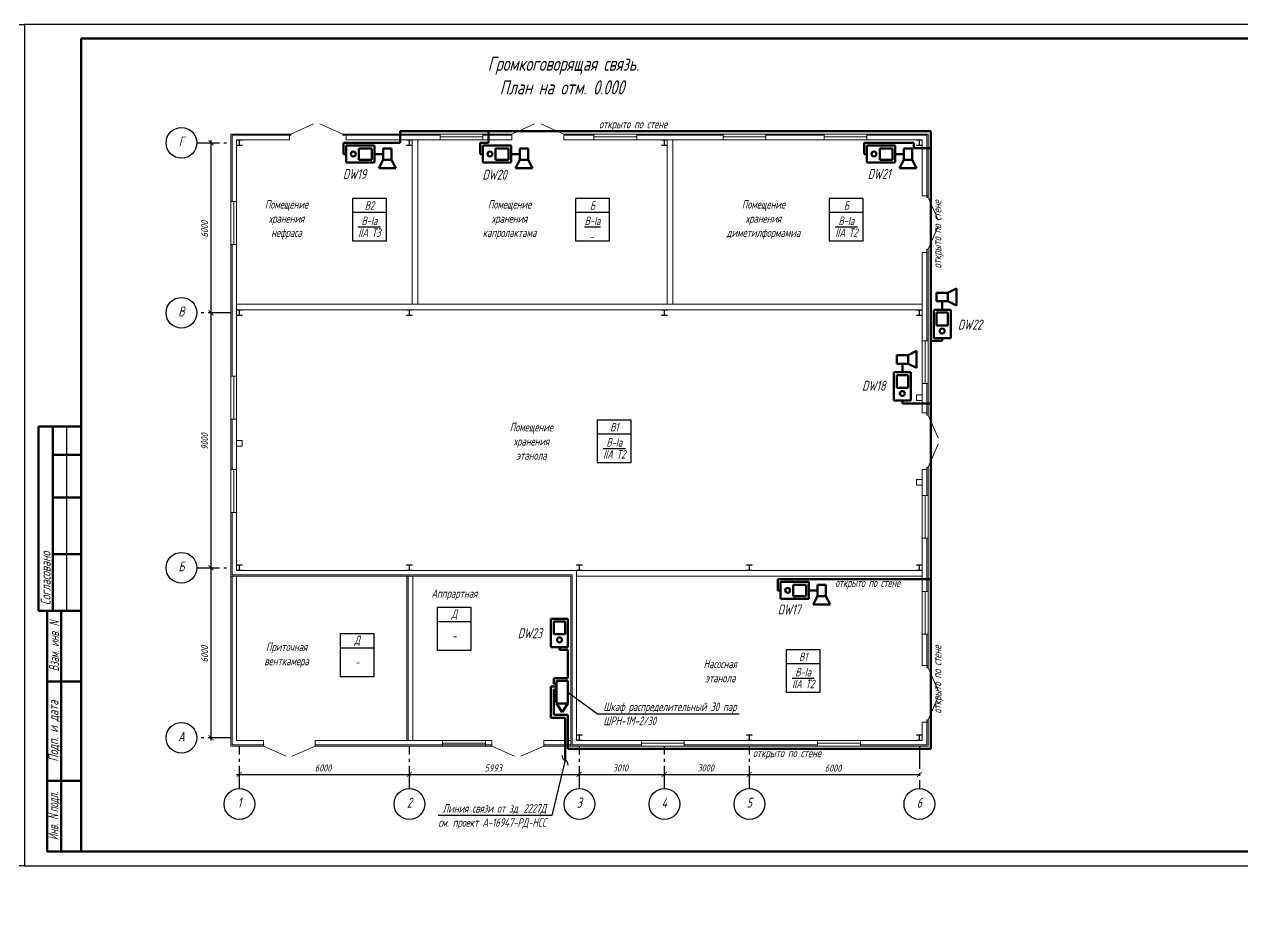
# Model space of a CAD drawing. Header units: millimetres. Extents: x 1337 to 3609, y 1874 to 2523.
# Drawn here: x 2177.3 to 2607.3, y 2209.1 to 2523.4 of the extents above; entities that cross this region are included whole.
import ezdxf
from ezdxf import colors
from ezdxf.entities.mleader import LeaderData, LeaderLine
from ezdxf.enums import TextEntityAlignment as Align
from ezdxf.math import Vec2, Vec3

# ---------------------------------------------------------------- set-up
doc = ezdxf.new("R2010")
doc.units = ezdxf.units.MM
doc.linetypes.add('gost6', pattern=[12, 8, -1.5, 1, -1.5])
for name, color, linetype, lineweight in [('Линия выноска', 137, 'Continuous', 25), ('Линия связи (Вновь)', 3, 'Continuous', 60), ('Осевая', 4, 'gost6', 25), ('Размерная', 4, 'Continuous', 25), ('Рамка толстая', 7, 'Continuous', 60), ('Рамка тонкая', 5, 'Continuous', 25), ('Связь', 84, 'Continuous', 50), ('Строительный', 251, 'Continuous', 13), ('Текст', 2, 'Continuous', 25), ('Штампы', 252, 'Continuous', 25)]:
    doc.layers.add(name, color=color, linetype=linetype, lineweight=lineweight)
doc.styles.add('Simplex', font='simplex.shx', dxfattribs={"width": 0.7, "oblique": 15})

# ---------------------------------------------------------------- blocks, each defined once
blk = doc.blocks.new('*T28')
at = {"layer": 'Штампы', "color": 0, "linetype": 'ByBlock', "lineweight": 60, "transparency": 16777216}
for p, q in [((0, 0), (0, 85)), ((0, 85), (12, 85)), ((5, 0), (5, 85)), ((12, 0), (12, 85)), ((0, 60), (12, 60)), ((0, 25), (12, 25)), ((0, 0), (12, 0))]:
    blk.add_line(p, q, dxfattribs=at)
at = {"layer": 'Штампы', "color": 2, "transparency": 16777216, "char_height": 3.5, "attachment_point": 5, "rotation": 90, "style": 'Simplex'}
for s, insert, width in [('{\\W0.6;Взам. инв. \\Q15;N}', (2.5, 72.5), 25), ('Подп. и дата', (2.5, 42.5), 35), ('{\\W0.6;Инв. \\Q15;N\\fArial|b0|i0|c0|p34;\\Q15; \\Fsimplex|c204;подл.}', (2.5, 12.5), 25)]:
    blk.add_mtext(s, dxfattribs=dict(at, insert=insert, width=width))
blk = doc.blocks.new('*T29')
at = {"layer": 'Штампы', "color": 0, "linetype": 'ByBlock', "lineweight": 60, "transparency": 16777216}
for p, q in [((0, 0), (0, 65)), ((0, 65), (15, 65)), ((5, 0), (5, 65)), ((15, 0), (15, 65)), ((5, 55), (15, 55)), ((5, 40), (15, 40)), ((5, 20), (15, 20)), ((0, 0), (15, 0))]:
    blk.add_line(p, q, dxfattribs=at)
at = {"layer": 'Штампы', "color": 5, "linetype": 'ByBlock', "lineweight": 25, "transparency": 16777216}
blk.add_line((10, 0), (10, 65), dxfattribs=at)
at = {"layer": 'Штампы', "color": 2, "transparency": 16777216, "insert": (2.5, 2), "char_height": 3.5, "width": 61, "attachment_point": 4, "rotation": 90, "style": 'Simplex'}
blk.add_mtext('Согласовано', dxfattribs=at)
blk = doc.blocks.new('A$C7D080345')
at = {"layer": 'Рамка толстая'}
for p, q in [((20, 292), (20, 5)), ((625, 292), (20, 292)), ((20, 5), (625, 5))]:
    blk.add_line(p, q, dxfattribs=at)
at = {"layer": 'Рамка тонкая'}
for p, q in [((0, 297), (0, 0)), ((630, 297), (0, 297)), ((0, 0), (630, 0))]:
    blk.add_line(p, q, dxfattribs=at)
blk = doc.blocks.new('A$C20EB2E6C')
at = {"layer": 'Связь'}
for p, q in [((8, 17.5), (5, 16)), ((8, 11.5), (8, 17.5)), ((1, 13), (1, 16)), ((1, 16), (5, 16)), ((5, 13), (1, 13)), ((3, 13), (3, 10)), ((5, 16), (5, 13)), ((8, 11.5), (5, 13)), ((0, 0), (0, 10)), ((0, 10), (6, 10)), ((1, 4.5), (1, 9)), ((1, 9), (5, 9)), ((5, 9), (5, 4.5)), ((6, 10), (6, 0)), ((5, 4.5), (1, 4.5)), ((6, 0), (0, 0))]:
    blk.add_line(p, q, dxfattribs=at)
blk.add_circle((3, 2.5), 0.868, dxfattribs=at)
blk = doc.blocks.new('A$C769E579A')
at = {"layer": 'Связь'}
for p, q in [((0, 0), (0, 10)), ((0, 10), (6, 10)), ((1, 4.5), (1, 9)), ((1, 9), (5, 9)), ((5, 9), (5, 4.5)), ((6, 10), (6, 0)), ((5, 4.5), (1, 4.5)), ((6, 0), (0, 0))]:
    blk.add_line(p, q, dxfattribs=at)
blk.add_circle((3, 2.5), 0.868, dxfattribs=at)
blk = doc.blocks.new('A$C19E7192F')
at = {"layer": 'Связь'}
for p, q in [((0, 4), (0, 0)), ((8, 4), (0, 4)), ((8, 0), (8, 4)), ((11, 2), (8, 4)), ((8, 0), (11, 2)), ((0, 0), (8, 0))]:
    blk.add_line(p, q, dxfattribs=at)
blk = doc.blocks.new('_None')
blk = doc.blocks.new('A$C62C24B35')
at = {"layer": 'Рамка толстая'}
for p, q in [((20, 5), (20, 292)), ((20, 292), (205, 292)), ((205, 292), (205, 5)), ((205, 5), (20, 5))]:
    blk.add_line(p, q, dxfattribs=at)
at = {"layer": 'Рамка тонкая'}
for p, q in [((0, 297), (210, 297)), ((0, 0), (0, 297)), ((210, 297), (210, 0)), ((210, 0), (0, 0))]:
    blk.add_line(p, q, dxfattribs=at)
blk = doc.blocks.new('_Integral')
at = {"color": 0, "linetype": 'ByBlock', "lineweight": -2}
for centre, start, end in [((0.44, -0.09), 102, 168), ((-0.44, 0.09), 282, 348)]:
    blk.add_arc(centre, 0.454, start, end, dxfattribs=at)

msp = doc.modelspace()

# ---------------------------------------------------------------- linework, layer by layer
at = {"layer": 'Линия связи (Вновь)'}
for p, q in [((2309.92, 2481.61), (2309.92, 2485.65)), ((2309.92, 2485.65), (2341.18, 2485.65)), ((2341.18, 2481.61), (2341.18, 2485.65)), ((2341.18, 2485.65), (2497.28, 2485.65)), ((2497.28, 2485.65), (2497.28, 2479.63)), ((2289.92, 2477.61), (2289.92, 2481.61)), ((2289.92, 2481.61), (2309.92, 2481.61)), ((2338.18, 2477.61), (2338.18, 2481.61)), ((2338.18, 2481.61), (2341.18, 2481.61)), ((2473.74, 2477.61), (2473.74, 2481.61)), ((2473.74, 2481.61), (2491.24, 2481.61)), ((2491.24, 2481.61), (2491.24, 2479.63)), ((2290.92, 2477.61), (2289.92, 2477.61)), ((2339.18, 2477.61), (2338.18, 2477.61)), ((2474.74, 2477.61), (2473.74, 2477.61)), ((2491.24, 2479.63), (2497.28, 2479.63)), ((2497.28, 2479.63), (2497.28, 2411.61)), ((2501.28, 2412.61), (2501.28, 2411.61)), ((2501.28, 2411.61), (2497.28, 2411.61)), ((2497.28, 2411.61), (2497.28, 2389.58)), ((2487.24, 2390.58), (2487.24, 2389.58)), ((2487.24, 2389.58), (2497.28, 2389.58)), ((2497.28, 2389.58), (2497.28, 2327.59)), ((2443.24, 2323.59), (2443.24, 2327.59)), ((2443.24, 2327.59), (2497.28, 2327.59)), ((2497.28, 2327.59), (2497.28, 2267.59)), ((2444.24, 2323.59), (2443.24, 2323.59)), ((2366.2, 2303.59), (2366.2, 2302.59)), ((2366.2, 2302.59), (2369.2, 2302.59)), ((2369.2, 2302.59), (2369.2, 2292.63)), ((2369.2, 2292.63), (2364.2, 2292.63)), ((2364.2, 2292.63), (2364.2, 2290.63)), ((2365.2, 2289.63), (2363.2, 2289.63)), ((2363.2, 2289.63), (2363.2, 2278.63)), ((2365.2, 2290.63), (2364.2, 2290.63)), ((2365.2, 2288.63), (2364.2, 2288.63)), ((2364.2, 2288.63), (2364.2, 2279.63)), ((2365.2, 2287.63), (2364.2, 2287.63)), ((2365.2, 2286.63), (2364.2, 2286.63)), ((2365.2, 2285.63), (2364.2, 2285.63)), ((2365.2, 2284.63), (2364.2, 2284.63)), ((2364.2, 2279.63), (2369.2, 2279.63)), ((2369.2, 2279.63), (2369.2, 2267.59)), ((2363.2, 2278.63), (2368.2, 2278.63)), ((2368.2, 2278.63), (2368.2, 2263.59)), ((2497.28, 2267.59), (2369.2, 2267.59))]:
    msp.add_line(p, q, dxfattribs=at)
at = {"layer": 'Осевая'}
for p, q in [((2238.2, 2481.55), (2250.2, 2481.55)), ((2250.2, 2421.55), (2238.2, 2421.55)), ((2238.2, 2331.55), (2250.2, 2331.55)), ((2250.2, 2271.55), (2238.2, 2271.55)), ((2253.24, 2253.59), (2253.24, 2268.59)), ((2313.24, 2253.59), (2313.24, 2268.59)), ((2373.24, 2253.59), (2373.24, 2268.59)), ((2403.24, 2253.59), (2403.24, 2268.59)), ((2433.24, 2253.59), (2433.24, 2268.59)), ((2493.24, 2268.59), (2493.24, 2253.59))]:
    msp.add_line(p, q, dxfattribs=at)
at = {"layer": 'Размерная'}
for p, q in [((2243.2, 2482.55), (2243.2, 2420.55)), ((2243.2, 2422.55), (2243.2, 2330.55)), ((2243.2, 2332.55), (2243.2, 2270.55)), ((2252.24, 2258.64), (2314.24, 2258.64)), ((2312.24, 2258.64), (2374.18, 2258.64)), ((2313.24, 2258.8), (2313.24, 2257.64)), ((2313.24, 2257.8), (2313.24, 2257.64)), ((2372.14, 2258.64), (2404.24, 2258.64)), ((2373.14, 2257.69), (2373.14, 2257.64)), ((2402.24, 2258.64), (2493.24, 2258.64)), ((2403.24, 2257.69), (2403.24, 2257.64)), ((2433.24, 2258.8), (2433.24, 2259.59)), ((2433.24, 2257.8), (2433.24, 2257.64)), ((2433.24, 2257.69), (2433.24, 2257.64))]:
    msp.add_line(p, q, dxfattribs=at)
at = {"layer": 'Размерная', "const_width": 0.27}
for points in [[(2244.1, 2480.65), (2242.3, 2482.45)], [(2244.1, 2420.65), (2242.3, 2422.45)], [(2242.3, 2422.45), (2244.1, 2420.65)], [(2244.1, 2330.65), (2242.3, 2332.45)], [(2242.3, 2332.45), (2244.1, 2330.65)], [(2242.3, 2272.45), (2244.1, 2270.65)], [(2254.14, 2259.54), (2252.34, 2257.74)], [(2314.14, 2259.54), (2312.34, 2257.74)], [(2312.34, 2257.74), (2314.14, 2259.54)], [(2374.04, 2259.54), (2372.24, 2257.74)], [(2372.28, 2257.74), (2374.08, 2259.54)], [(2402.34, 2257.74), (2404.14, 2259.54)], [(2404.14, 2259.54), (2402.34, 2257.74)], [(2432.34, 2257.74), (2434.14, 2259.54)], [(2434.14, 2259.54), (2432.34, 2257.74)], [(2492.34, 2257.69), (2494.14, 2259.49)]]:
    msp.add_lwpolyline(points, dxfattribs=at)
at = {"layer": 'Строительный', "ltscale": 100}
for p, q in [((2271.42, 2484.65), (2279.43, 2488.22)), ((2289.76, 2484.65), (2281.63, 2488.22)), ((2349.37, 2484.65), (2357.39, 2488.22)), ((2367.71, 2484.65), (2359.59, 2488.22)), ((2270.92, 2484.65), (2250.2, 2484.65)), ((2250.2, 2484.65), (2250.2, 2484.21)), ((2250.2, 2484.21), (2250.2, 2460.79)), ((2271.42, 2484.21), (2250.64, 2484.21)), ((2250.64, 2484.21), (2250.64, 2481.76)), ((2250.64, 2482.61), (2250.64, 2460.79)), ((2252.24, 2482.61), (2270.92, 2482.61)), ((2252.24, 2460.79), (2252.24, 2482.61)), ((2252.24, 2482.5), (2252.24, 2482.61)), ((2252.24, 2482.61), (2254.24, 2482.61)), ((2253.07, 2482.5), (2252.24, 2482.5)), ((2253.2, 2480.88), (2253.2, 2482.37)), ((2253.27, 2480.88), (2253.27, 2482.37)), ((2254.24, 2482.5), (2253.4, 2482.5)), ((2254.24, 2482.61), (2254.24, 2482.5)), ((2270.53, 2484.65), (2271.42, 2484.65)), ((2270.92, 2484.65), (2270.92, 2484.21)), ((2270.92, 2482.61), (2270.92, 2484.21)), ((2271.42, 2484.65), (2271.42, 2484.21)), ((2290.92, 2484.65), (2289.76, 2484.65)), ((2289.76, 2484.65), (2289.76, 2484.21)), ((2324.08, 2484.21), (2289.76, 2484.21)), ((2324.08, 2484.65), (2290.92, 2484.65)), ((2290.92, 2482.61), (2290.92, 2484.65)), ((2290.92, 2482.61), (2324.08, 2482.61)), ((2312.24, 2482.5), (2312.24, 2482.61)), ((2312.24, 2482.61), (2314.24, 2482.61)), ((2313.07, 2482.5), (2312.24, 2482.5)), ((2313.2, 2480.88), (2313.2, 2482.37)), ((2313.27, 2480.88), (2313.27, 2482.37)), ((2314.24, 2482.5), (2313.4, 2482.5)), ((2314.24, 2482.61), (2314.24, 2424.55)), ((2314.24, 2482.61), (2314.24, 2482.5)), ((2316.24, 2424.55), (2316.24, 2482.61)), ((2324.08, 2484.65), (2324.08, 2482.61)), ((2324.08, 2484.65), (2339.18, 2484.65)), ((2324.08, 2483.63), (2339.18, 2483.63)), ((2324.08, 2482.61), (2339.18, 2482.61)), ((2349.37, 2484.65), (2339.18, 2484.65)), ((2339.18, 2482.61), (2339.18, 2484.65)), ((2349.37, 2484.21), (2339.18, 2484.21)), ((2339.18, 2482.61), (2349.37, 2482.61)), ((2348.49, 2484.65), (2349.37, 2484.65)), ((2348.49, 2484.65), (2348.49, 2484.21)), ((2348.49, 2484.21), (2349.37, 2484.21)), ((2349.37, 2484.65), (2349.37, 2482.61)), ((2423.97, 2484.65), (2367.71, 2484.65)), ((2368.87, 2484.65), (2367.71, 2484.65)), ((2367.71, 2484.65), (2367.71, 2482.61)), ((2378.37, 2484.21), (2367.71, 2484.21)), ((2367.71, 2484.21), (2368.71, 2484.21)), ((2367.71, 2482.61), (2423.97, 2482.61)), ((2368.71, 2484.21), (2368.71, 2484.65)), ((2378.35, 2483.63), (2393.45, 2483.63)), ((2378.37, 2484.65), (2378.37, 2482.61)), ((2393.47, 2482.61), (2393.47, 2484.65)), ((2423.97, 2484.21), (2393.47, 2484.21)), ((2402.24, 2482.5), (2402.24, 2482.61)), ((2402.24, 2482.61), (2404.24, 2482.61)), ((2403.07, 2482.5), (2402.24, 2482.5)), ((2403.2, 2480.88), (2403.2, 2482.37)), ((2403.27, 2480.88), (2403.27, 2482.37)), ((2404.24, 2482.5), (2403.4, 2482.5)), ((2404.24, 2482.61), (2404.24, 2424.61)), ((2404.24, 2482.61), (2404.24, 2482.5)), ((2406.24, 2424.61), (2406.24, 2482.61)), ((2423.97, 2484.65), (2423.97, 2482.61)), ((2423.97, 2484.65), (2439.07, 2484.65)), ((2423.97, 2483.63), (2439.07, 2483.63)), ((2423.97, 2482.61), (2439.07, 2482.61)), ((2459.64, 2484.65), (2439.07, 2484.65)), ((2439.07, 2482.61), (2439.07, 2484.65)), ((2459.64, 2484.21), (2439.07, 2484.21)), ((2439.07, 2482.61), (2459.64, 2482.61)), ((2459.64, 2484.65), (2459.64, 2482.61)), ((2459.64, 2484.65), (2474.74, 2484.65)), ((2459.64, 2483.63), (2474.74, 2483.63)), ((2459.64, 2482.61), (2474.74, 2482.61)), ((2496.28, 2484.65), (2474.74, 2484.65)), ((2474.74, 2482.61), (2474.74, 2484.65)), ((2495.84, 2484.21), (2474.74, 2484.21)), ((2474.74, 2482.61), (2494.24, 2482.61)), ((2492.24, 2482.5), (2492.24, 2482.61)), ((2492.24, 2482.61), (2494.24, 2482.61)), ((2493.07, 2482.5), (2492.24, 2482.5)), ((2493.2, 2480.88), (2493.2, 2482.37)), ((2493.27, 2480.88), (2493.27, 2482.37)), ((2494.24, 2482.5), (2493.4, 2482.5)), ((2494.24, 2482.61), (2494.24, 2462.81)), ((2494.24, 2482.61), (2494.24, 2482.5)), ((2495.84, 2462.31), (2495.84, 2484.21)), ((2496.28, 2462.81), (2496.28, 2484.65)), ((2252.24, 2480.63), (2252.24, 2480.75)), ((2252.24, 2480.75), (2253.07, 2480.75)), ((2254.24, 2480.63), (2252.24, 2480.63)), ((2253.4, 2480.75), (2254.24, 2480.75)), ((2254.24, 2480.75), (2254.24, 2480.63)), ((2312.24, 2480.63), (2312.24, 2480.75)), ((2312.24, 2480.75), (2313.07, 2480.75)), ((2314.24, 2480.63), (2312.24, 2480.63)), ((2313.4, 2480.75), (2314.24, 2480.75)), ((2314.24, 2480.75), (2314.24, 2480.63)), ((2402.24, 2480.63), (2402.24, 2480.75)), ((2402.24, 2480.75), (2403.07, 2480.75)), ((2404.24, 2480.63), (2402.24, 2480.63)), ((2403.4, 2480.75), (2404.24, 2480.75)), ((2404.24, 2480.75), (2404.24, 2480.63)), ((2492.24, 2480.63), (2492.24, 2480.75)), ((2492.24, 2480.75), (2493.07, 2480.75)), ((2494.24, 2480.63), (2492.24, 2480.63)), ((2493.4, 2480.75), (2494.24, 2480.75)), ((2494.24, 2480.75), (2494.24, 2480.63)), ((2252.24, 2460.79), (2250.2, 2460.79)), ((2250.2, 2460.79), (2250.2, 2445.69)), ((2251.22, 2460.79), (2251.22, 2445.69)), ((2252.24, 2460.79), (2252.24, 2445.69)), ((2494.24, 2462.81), (2495.84, 2462.81)), ((2496.28, 2462.81), (2495.84, 2462.81)), ((2496.28, 2462.31), (2495.84, 2462.31)), ((2496.28, 2463.2), (2496.28, 2462.31)), ((2496.28, 2462.31), (2499.84, 2454.3)), ((2496.28, 2443.97), (2499.84, 2452.1)), ((2250.2, 2445.69), (2250.2, 2399.16)), ((2250.2, 2445.69), (2252.24, 2445.69)), ((2250.64, 2445.69), (2250.64, 2399.16)), ((2252.24, 2399.16), (2252.24, 2445.69)), ((2494.24, 2442.81), (2494.24, 2411.67)), ((2494.24, 2442.81), (2495.84, 2442.81)), ((2495.84, 2411.67), (2495.84, 2443.97)), ((2496.28, 2443.97), (2495.84, 2443.97)), ((2496.28, 2442.81), (2496.28, 2443.97)), ((2496.28, 2411.67), (2496.28, 2442.81)), ((2252.24, 2424.55), (2494.24, 2424.55)), ((2252.24, 2422.61), (2494.24, 2422.61)), ((2252.24, 2422.5), (2252.24, 2422.61)), ((2252.24, 2422.61), (2254.24, 2422.61)), ((2253.07, 2422.5), (2252.24, 2422.5)), ((2253.2, 2420.88), (2253.2, 2422.37)), ((2253.27, 2420.88), (2253.27, 2422.37)), ((2254.24, 2422.5), (2253.4, 2422.5)), ((2254.24, 2422.61), (2254.24, 2422.5)), ((2312.24, 2422.5), (2312.24, 2422.61)), ((2312.24, 2422.61), (2314.24, 2422.61)), ((2313.07, 2422.5), (2312.24, 2422.5)), ((2313.2, 2420.88), (2313.2, 2422.37)), ((2313.27, 2420.88), (2313.27, 2422.37)), ((2314.24, 2422.5), (2313.4, 2422.5)), ((2314.24, 2424.55), (2316.24, 2424.55)), ((2314.24, 2422.61), (2314.24, 2422.5)), ((2402.24, 2422.5), (2402.24, 2422.61)), ((2402.24, 2422.61), (2404.24, 2422.61)), ((2403.07, 2422.5), (2402.24, 2422.5)), ((2403.2, 2420.88), (2403.2, 2422.37)), ((2403.27, 2420.88), (2403.27, 2422.37)), ((2404.24, 2422.5), (2403.4, 2422.5)), ((2404.24, 2422.61), (2404.24, 2422.5)), ((2492.24, 2422.5), (2492.24, 2422.61)), ((2492.24, 2422.61), (2494.24, 2422.61)), ((2493.07, 2422.5), (2492.24, 2422.5)), ((2493.2, 2420.88), (2493.2, 2422.37)), ((2493.27, 2420.88), (2493.27, 2422.37)), ((2494.24, 2422.5), (2493.4, 2422.5)), ((2494.24, 2422.61), (2494.24, 2424.21)), ((2494.24, 2422.61), (2494.24, 2422.61)), ((2494.24, 2422.61), (2494.24, 2422.5)), ((2252.24, 2420.63), (2252.24, 2420.75)), ((2252.24, 2420.75), (2253.07, 2420.75)), ((2254.24, 2420.63), (2252.24, 2420.63)), ((2253.4, 2420.75), (2254.24, 2420.75)), ((2254.24, 2420.75), (2254.24, 2420.63)), ((2312.24, 2420.63), (2312.24, 2420.75)), ((2312.24, 2420.75), (2313.07, 2420.75)), ((2314.24, 2420.63), (2312.24, 2420.63)), ((2313.4, 2420.75), (2314.24, 2420.75)), ((2314.24, 2420.75), (2314.24, 2420.63)), ((2402.24, 2420.63), (2402.24, 2420.75)), ((2402.24, 2420.75), (2403.07, 2420.75)), ((2404.24, 2420.63), (2402.24, 2420.63)), ((2403.4, 2420.75), (2404.24, 2420.75)), ((2404.24, 2420.75), (2404.24, 2420.63)), ((2492.24, 2420.63), (2492.24, 2420.75)), ((2492.24, 2420.75), (2493.07, 2420.75)), ((2494.24, 2420.63), (2492.24, 2420.63)), ((2493.4, 2420.75), (2494.24, 2420.75)), ((2494.24, 2420.75), (2494.24, 2420.63)), ((2496.28, 2411.67), (2494.24, 2411.67)), ((2494.24, 2396.57), (2494.24, 2411.67)), ((2495.26, 2411.67), (2495.26, 2396.57)), ((2496.28, 2396.57), (2496.28, 2411.67)), ((2252.24, 2399.16), (2250.2, 2399.16)), ((2250.2, 2384.06), (2250.2, 2399.16)), ((2251.22, 2399.16), (2251.22, 2384.06)), ((2252.24, 2399.16), (2252.24, 2384.06)), ((2494.24, 2396.57), (2494.24, 2386.22)), ((2494.24, 2396.57), (2496.28, 2396.57)), ((2495.84, 2385.39), (2495.84, 2396.57)), ((2496.28, 2386.22), (2496.28, 2396.57)), ((2494.24, 2392.58), (2492.24, 2392.58)), ((2492.24, 2392.58), (2492.24, 2390.58)), ((2494.24, 2390.58), (2494.24, 2392.58)), ((2492.24, 2390.58), (2494.24, 2390.58)), ((2250.2, 2384.06), (2250.2, 2268.59)), ((2250.2, 2384.06), (2252.24, 2384.06)), ((2250.64, 2384.06), (2250.64, 2366.22)), ((2252.24, 2330.63), (2252.24, 2384.06)), ((2494.24, 2386.22), (2495.84, 2386.22)), ((2496.28, 2385.39), (2495.84, 2385.39)), ((2496.28, 2386.28), (2496.28, 2385.39)), ((2496.28, 2385.39), (2499.84, 2377.38)), ((2252.24, 2376.52), (2254.24, 2376.52)), ((2252.24, 2374.52), (2252.24, 2376.52)), ((2254.24, 2374.52), (2252.24, 2374.52)), ((2254.24, 2376.52), (2254.24, 2374.52)), ((2496.28, 2367.05), (2499.84, 2375.18)), ((2252.24, 2366.22), (2250.2, 2366.22)), ((2251.22, 2366.22), (2251.22, 2351.12)), ((2494.24, 2366.22), (2494.24, 2357.12)), ((2494.24, 2366.22), (2495.84, 2366.22)), ((2495.84, 2357.12), (2495.84, 2367.05)), ((2496.28, 2367.05), (2495.84, 2367.05)), ((2496.28, 2366.17), (2496.28, 2367.05)), ((2496.28, 2357.12), (2496.28, 2366.22)), ((2494.24, 2362.68), (2492.24, 2362.68)), ((2492.24, 2362.68), (2492.24, 2360.68)), ((2494.24, 2360.68), (2494.24, 2362.68)), ((2492.24, 2360.68), (2494.24, 2360.68)), ((2496.28, 2357.12), (2494.24, 2357.12)), ((2494.24, 2342.02), (2494.24, 2357.12)), ((2495.26, 2357.12), (2495.26, 2342.02)), ((2496.28, 2342.02), (2496.28, 2357.12)), ((2250.2, 2351.12), (2252.24, 2351.12)), ((2250.64, 2351.12), (2250.64, 2329.03)), ((2494.24, 2342.02), (2494.24, 2323.19)), ((2494.24, 2342.02), (2496.28, 2342.02)), ((2495.84, 2323.19), (2495.84, 2342.02)), ((2496.28, 2323.19), (2496.28, 2342.02)), ((2252.24, 2332.5), (2252.24, 2332.61)), ((2252.24, 2332.61), (2254.24, 2332.61)), ((2253.07, 2332.5), (2252.24, 2332.5)), ((2252.24, 2330.63), (2252.24, 2330.75)), ((2252.24, 2330.75), (2253.07, 2330.75)), ((2276.05, 2330.63), (2252.24, 2330.63)), ((2254.24, 2330.63), (2252.24, 2330.63)), ((2253.2, 2330.88), (2253.2, 2332.37)), ((2253.27, 2330.88), (2253.27, 2332.37)), ((2254.24, 2332.5), (2253.4, 2332.5)), ((2253.4, 2330.75), (2254.24, 2330.75)), ((2254.24, 2332.61), (2254.24, 2332.5)), ((2254.24, 2330.75), (2254.24, 2330.63)), ((2350.14, 2330.63), (2275.21, 2330.63)), ((2312.24, 2332.5), (2312.24, 2332.61)), ((2312.24, 2332.61), (2314.24, 2332.61)), ((2313.07, 2332.5), (2312.24, 2332.5)), ((2312.24, 2330.63), (2312.24, 2330.75)), ((2312.24, 2330.75), (2313.07, 2330.75)), ((2314.24, 2330.63), (2312.24, 2330.63)), ((2313.2, 2330.88), (2313.2, 2332.37)), ((2313.27, 2330.88), (2313.27, 2332.37)), ((2314.24, 2332.5), (2313.4, 2332.5)), ((2313.4, 2330.75), (2314.24, 2330.75)), ((2314.24, 2332.61), (2314.24, 2332.5)), ((2314.24, 2330.75), (2314.24, 2330.63)), ((2494.24, 2330.63), (2350.14, 2330.63)), ((2372.24, 2332.5), (2372.24, 2332.61)), ((2372.24, 2332.61), (2374.24, 2332.61)), ((2373.07, 2332.5), (2372.24, 2332.5)), ((2372.24, 2330.63), (2372.24, 2330.75)), ((2372.24, 2330.75), (2373.07, 2330.75)), ((2372.24, 2305.34), (2372.24, 2330.63)), ((2374.24, 2330.63), (2372.24, 2330.63)), ((2373.2, 2330.88), (2373.2, 2332.37)), ((2373.27, 2330.88), (2373.27, 2332.37)), ((2374.24, 2332.5), (2373.4, 2332.5)), ((2373.4, 2330.75), (2374.24, 2330.75)), ((2374.24, 2332.61), (2374.24, 2332.5)), ((2374.24, 2330.75), (2374.24, 2330.63)), ((2432.24, 2332.5), (2432.24, 2332.61)), ((2432.24, 2332.61), (2434.24, 2332.61)), ((2433.07, 2332.5), (2432.24, 2332.5)), ((2432.24, 2330.63), (2432.24, 2330.75)), ((2432.24, 2330.75), (2433.07, 2330.75)), ((2434.24, 2330.63), (2432.24, 2330.63)), ((2433.2, 2330.88), (2433.2, 2332.37)), ((2433.27, 2330.88), (2433.27, 2332.37)), ((2434.24, 2332.5), (2433.4, 2332.5)), ((2433.4, 2330.75), (2434.24, 2330.75)), ((2434.24, 2332.61), (2434.24, 2332.5)), ((2434.24, 2330.75), (2434.24, 2330.63)), ((2492.24, 2332.5), (2492.24, 2332.61)), ((2492.24, 2332.61), (2494.24, 2332.61)), ((2493.07, 2332.5), (2492.24, 2332.5)), ((2492.24, 2330.63), (2492.24, 2330.75)), ((2492.24, 2330.75), (2493.07, 2330.75)), ((2494.24, 2330.63), (2492.24, 2330.63)), ((2493.2, 2330.88), (2493.2, 2332.37)), ((2493.27, 2330.88), (2493.27, 2332.37)), ((2494.24, 2332.5), (2493.4, 2332.5)), ((2493.4, 2330.75), (2494.24, 2330.75)), ((2494.24, 2332.61), (2494.24, 2332.5)), ((2494.24, 2330.75), (2494.24, 2330.63)), ((2250.2, 2328.59), (2276.05, 2328.59)), ((2250.64, 2329.03), (2276.05, 2329.03)), ((2250.64, 2328.59), (2250.64, 2269.03)), ((2252.24, 2270.63), (2252.24, 2328.59)), ((2274.62, 2328.59), (2351.62, 2328.59)), ((2274.87, 2329.03), (2350.14, 2329.03)), ((2312.36, 2328.59), (2312.36, 2305.34)), ((2312.8, 2328.59), (2312.8, 2305.34)), ((2314.4, 2305.34), (2314.4, 2328.59)), ((2350.14, 2329.03), (2370.64, 2329.03)), ((2350.14, 2328.59), (2370.2, 2328.59)), ((2369.2, 2328.59), (2359.64, 2328.59)), ((2370.2, 2328.59), (2370.2, 2305.34)), ((2370.64, 2329.03), (2370.64, 2305.34)), ((2372.24, 2328.59), (2494.24, 2328.59)), ((2434.24, 2328.59), (2432.24, 2328.59)), ((2496.28, 2323.19), (2494.24, 2323.19)), ((2494.24, 2308.09), (2494.24, 2323.19)), ((2495.26, 2323.19), (2495.26, 2308.09)), ((2496.28, 2308.09), (2496.28, 2323.19)), ((2312.36, 2305.34), (2312.36, 2270.63)), ((2312.8, 2305.34), (2312.8, 2270.86)), ((2314.4, 2270.63), (2314.4, 2305.34)), ((2370.2, 2305.34), (2370.2, 2268.59)), ((2370.64, 2305.34), (2370.64, 2269.03)), ((2372.24, 2270.63), (2372.24, 2305.34)), ((2494.24, 2308.09), (2494.24, 2297.11)), ((2494.24, 2308.09), (2496.28, 2308.09)), ((2495.84, 2296.23), (2495.84, 2308.09)), ((2496.28, 2297.11), (2496.28, 2308.09)), ((2494.24, 2300.29), (2494.24, 2299.79)), ((2496.28, 2297.11), (2494.24, 2297.11)), ((2494.24, 2297.11), (2495.84, 2297.11)), ((2496.28, 2296.23), (2495.84, 2296.23)), ((2496.28, 2297.11), (2496.28, 2296.23)), ((2496.28, 2296.23), (2499.84, 2288.21)), ((2496.28, 2277.88), (2499.84, 2286.01)), ((2494.24, 2277.11), (2494.24, 2270.63)), ((2496.28, 2277.11), (2494.24, 2277.11)), ((2494.24, 2277.11), (2495.84, 2277.11)), ((2495.84, 2269.03), (2495.84, 2277.88)), ((2496.28, 2277.88), (2495.84, 2277.88)), ((2496.28, 2277), (2496.28, 2277.88)), ((2496.28, 2268.59), (2496.28, 2277.11)), ((2261.69, 2270.63), (2252.24, 2270.63)), ((2261.69, 2268.59), (2261.69, 2270.63)), ((2342.3, 2270.63), (2280.03, 2270.63)), ((2280.03, 2268.59), (2280.03, 2270.63)), ((2324.94, 2270.63), (2324.94, 2268.59)), ((2324.94, 2270.63), (2340.04, 2270.63)), ((2340.04, 2268.59), (2340.04, 2270.63)), ((2342.3, 2268.59), (2342.3, 2270.63)), ((2370.2, 2270.63), (2360.64, 2270.63)), ((2360.64, 2268.59), (2360.64, 2270.63)), ((2372.24, 2272.5), (2372.24, 2272.61)), ((2372.24, 2272.61), (2374.24, 2272.61)), ((2373.07, 2272.5), (2372.24, 2272.5)), ((2372.24, 2270.63), (2372.24, 2270.75)), ((2372.24, 2270.75), (2373.07, 2270.75)), ((2395.15, 2270.63), (2372.24, 2270.63)), ((2374.24, 2270.63), (2372.24, 2270.63)), ((2373.2, 2270.88), (2373.2, 2272.37)), ((2373.27, 2270.88), (2373.27, 2272.37)), ((2374.24, 2272.5), (2373.4, 2272.5)), ((2373.4, 2270.75), (2374.24, 2270.75)), ((2374.24, 2272.61), (2374.24, 2272.5)), ((2374.24, 2270.75), (2374.24, 2270.63)), ((2395.15, 2270.63), (2395.15, 2268.59)), ((2395.15, 2270.63), (2410.25, 2270.63)), ((2457.32, 2270.63), (2410.25, 2270.63)), ((2410.25, 2268.59), (2410.25, 2270.63)), ((2432.24, 2272.5), (2432.24, 2272.61)), ((2432.24, 2272.61), (2434.24, 2272.61)), ((2433.07, 2272.5), (2432.24, 2272.5)), ((2432.24, 2270.63), (2432.24, 2270.75)), ((2432.24, 2270.75), (2433.07, 2270.75)), ((2434.24, 2270.63), (2432.24, 2270.63)), ((2433.2, 2270.88), (2433.2, 2272.37)), ((2433.27, 2270.88), (2433.27, 2272.37)), ((2434.24, 2272.5), (2433.4, 2272.5)), ((2433.4, 2270.75), (2434.24, 2270.75)), ((2434.24, 2272.61), (2434.24, 2272.5)), ((2434.24, 2270.75), (2434.24, 2270.63)), ((2457.32, 2270.63), (2457.32, 2268.59)), ((2457.32, 2270.63), (2472.42, 2270.63)), ((2494.24, 2270.63), (2472.42, 2270.63)), ((2472.42, 2268.59), (2472.42, 2270.63)), ((2492.24, 2272.5), (2492.24, 2272.61)), ((2492.24, 2272.61), (2494.24, 2272.61)), ((2493.07, 2272.5), (2492.24, 2272.5)), ((2492.24, 2270.63), (2492.24, 2270.75)), ((2492.24, 2270.75), (2493.07, 2270.75)), ((2494.24, 2270.63), (2492.24, 2270.63)), ((2493.2, 2270.88), (2493.2, 2272.37)), ((2493.27, 2270.88), (2493.27, 2272.37)), ((2494.24, 2272.5), (2493.4, 2272.5)), ((2493.4, 2270.75), (2494.24, 2270.75)), ((2494.24, 2272.61), (2494.24, 2272.5)), ((2494.24, 2270.75), (2494.24, 2270.63)), ((2250.2, 2268.59), (2261.69, 2268.59)), ((2250.64, 2269.03), (2261.69, 2269.03)), ((2261.69, 2268.59), (2261.69, 2269.03)), ((2261.69, 2268.59), (2269.71, 2265.03)), ((2280.03, 2268.59), (2271.91, 2265.03)), ((2280.03, 2269.03), (2342.3, 2269.03)), ((2280.03, 2268.59), (2280.03, 2269.03)), ((2280.03, 2268.59), (2342.3, 2268.59)), ((2324.94, 2269.61), (2340.04, 2269.61)), ((2324.94, 2268.59), (2340.04, 2268.59)), ((2342.3, 2268.59), (2342.3, 2269.03)), ((2342.3, 2268.59), (2350.32, 2265.03)), ((2360.64, 2268.59), (2352.52, 2265.03)), ((2360.64, 2269.03), (2370.2, 2269.03)), ((2360.64, 2268.59), (2360.64, 2269.03)), ((2360.64, 2268.59), (2370.2, 2268.59)), ((2370.2, 2268.59), (2395.15, 2268.59)), ((2370.64, 2269.03), (2395.15, 2269.03)), ((2395.15, 2269.61), (2410.25, 2269.61)), ((2395.15, 2268.59), (2410.25, 2268.59)), ((2410.25, 2269.03), (2457.32, 2269.03)), ((2410.25, 2268.59), (2457.32, 2268.59)), ((2457.32, 2269.61), (2472.42, 2269.61)), ((2457.32, 2268.59), (2472.42, 2268.59)), ((2472.42, 2269.03), (2495.84, 2269.03)), ((2472.42, 2268.59), (2496.28, 2268.59))]:
    msp.add_line(p, q, dxfattribs=at)
for centre, start, end in [((2253.07, 2482.37), 0, 90), ((2253.4, 2482.37), 90, 180), ((2313.07, 2482.37), 0, 90), ((2313.4, 2482.37), 90, 180), ((2403.07, 2482.37), 0, 90), ((2403.4, 2482.37), 90, 180), ((2493.07, 2482.37), 0, 90), ((2493.4, 2482.37), 90, 180), ((2253.07, 2480.88), 270, 0), ((2253.4, 2480.88), 180, 270), ((2313.07, 2480.88), 270, 0), ((2313.4, 2480.88), 180, 270), ((2403.07, 2480.88), 270, 0), ((2403.4, 2480.88), 180, 270), ((2493.07, 2480.88), 270, 0), ((2493.4, 2480.88), 180, 270), ((2253.07, 2422.37), 0, 90), ((2253.4, 2422.37), 90, 180), ((2313.07, 2422.37), 0, 90), ((2313.4, 2422.37), 90, 180), ((2403.07, 2422.37), 0, 90), ((2403.4, 2422.37), 90, 180), ((2493.07, 2422.37), 0, 90), ((2493.4, 2422.37), 90, 180), ((2253.07, 2420.88), 270, 0), ((2253.4, 2420.88), 180, 270), ((2313.07, 2420.88), 270, 0), ((2313.4, 2420.88), 180, 270), ((2403.07, 2420.88), 270, 0), ((2403.4, 2420.88), 180, 270), ((2493.07, 2420.88), 270, 0), ((2493.4, 2420.88), 180, 270), ((2253.07, 2332.37), 0, 90), ((2253.07, 2330.88), 270, 0), ((2253.4, 2332.37), 90, 180), ((2253.4, 2330.88), 180, 270), ((2313.07, 2332.37), 0, 90), ((2313.07, 2330.88), 270, 0), ((2313.4, 2332.37), 90, 180), ((2313.4, 2330.88), 180, 270), ((2373.07, 2332.37), 0, 90), ((2373.07, 2330.88), 270, 0), ((2373.4, 2332.37), 90, 180), ((2373.4, 2330.88), 180, 270), ((2433.07, 2332.37), 0, 90), ((2433.07, 2330.88), 270, 0), ((2433.4, 2332.37), 90, 180), ((2433.4, 2330.88), 180, 270), ((2493.07, 2332.37), 0, 90), ((2493.07, 2330.88), 270, 0), ((2493.4, 2332.37), 90, 180), ((2493.4, 2330.88), 180, 270), ((2373.07, 2272.37), 0, 90), ((2373.07, 2270.88), 270, 0), ((2373.4, 2272.37), 90, 180), ((2373.4, 2270.88), 180, 270), ((2433.07, 2272.37), 0, 90), ((2433.07, 2270.88), 270, 0), ((2433.4, 2272.37), 90, 180), ((2433.4, 2270.88), 180, 270), ((2493.07, 2272.37), 0, 90), ((2493.07, 2270.88), 270, 0), ((2493.4, 2272.37), 90, 180), ((2493.4, 2270.88), 180, 270)]:
    msp.add_arc(centre, 0.13, start, end, dxfattribs=at)
at = {"layer": 'Текст', "ltscale": 100}
for p, q in [((2293.11, 2461.93), (2293.11, 2446.93)), ((2305.11, 2461.93), (2293.11, 2461.93)), ((2305.11, 2446.93), (2305.11, 2461.93)), ((2371.85, 2461.93), (2371.85, 2446.93)), ((2383.85, 2461.93), (2371.85, 2461.93)), ((2383.85, 2446.93), (2383.85, 2461.93)), ((2461.45, 2461.93), (2461.45, 2446.93)), ((2473.45, 2461.93), (2461.45, 2461.93)), ((2473.45, 2446.93), (2473.45, 2461.93)), ((2305.11, 2456.93), (2293.11, 2456.93)), ((2383.85, 2456.93), (2371.85, 2456.93)), ((2473.45, 2456.93), (2461.45, 2456.93)), ((2293.11, 2446.93), (2305.11, 2446.93)), ((2371.85, 2446.93), (2383.85, 2446.93)), ((2461.45, 2446.93), (2473.45, 2446.93)), ((2379.55, 2383.71), (2379.55, 2368.71)), ((2391.55, 2383.71), (2379.55, 2383.71)), ((2391.55, 2368.71), (2391.55, 2383.71)), ((2391.55, 2378.71), (2379.55, 2378.71)), ((2379.55, 2368.71), (2391.55, 2368.71)), ((2323.08, 2317.49), (2323.08, 2302.49)), ((2335.08, 2317.49), (2323.08, 2317.49)), ((2335.08, 2302.49), (2335.08, 2317.49)), ((2335.08, 2312.49), (2323.08, 2312.49)), ((2288.79, 2308.23), (2288.79, 2293.23)), ((2300.79, 2308.23), (2288.79, 2308.23)), ((2300.79, 2293.23), (2300.79, 2308.23)), ((2300.79, 2303.23), (2288.79, 2303.23)), ((2323.08, 2302.49), (2335.08, 2302.49)), ((2446.21, 2302.62), (2446.21, 2287.62)), ((2458.21, 2302.62), (2446.21, 2302.62)), ((2458.21, 2287.62), (2458.21, 2302.62)), ((2458.21, 2297.62), (2446.21, 2297.62)), ((2288.79, 2293.23), (2300.79, 2293.23)), ((2446.21, 2287.62), (2458.21, 2287.62))]:
    msp.add_line(p, q, dxfattribs=at)
for centre in [(2232.77, 2481.55), (2232.77, 2421.55), (2232.77, 2331.55), (2232.77, 2271.55), (2253.24, 2248.16), (2313.24, 2248.16), (2373.25, 2248.16), (2403.24, 2248.16), (2433.24, 2248.16), (2493.24, 2248.16)]:
    msp.add_circle(centre, 5.43, dxfattribs=at)

# ---------------------------------------------------------------- block references
for name, p in [('A$C7D080345', (2177.33, 2226.37)), ('*T29', (2182.33, 2316.37)), ('*T28', (2185.33, 2231.37))]:
    msp.add_blockref(name, p)
at = {"layer": 'Рамка тонкая'}
msp.add_blockref('A$C62C24B35', (1967.33, 2226.37), dxfattribs=at)
at = {"layer": 'Связь', "rotation": 270}
for name, p in [('A$C20EB2E6C', (2290.92, 2480.61)), ('A$C20EB2E6C', (2339.18, 2480.61)), ('A$C20EB2E6C', (2474.74, 2480.61)), ('A$C20EB2E6C', (2444.24, 2326.59)), ('A$C19E7192F', (2365.2, 2291.63))]:
    msp.add_blockref(name, p, dxfattribs=at)
at = {"layer": 'Связь'}
for name, p in [('A$C20EB2E6C', (2498.28, 2412.61)), ('A$C20EB2E6C', (2484.24, 2390.58)), ('A$C769E579A', (2363.2, 2303.59))]:
    msp.add_blockref(name, p, dxfattribs=at)

# ---------------------------------------------------------------- texts
at = {"layer": 'Размерная', "style": 'Simplex', "oblique": 15, "width": 0.7}
for s, p in [('6000', (2242.2, 2448.15)), ('9000', (2242.2, 2373.15)), ('6000', (2242.2, 2298.15))]:
    msp.add_text(s, height=2.5, rotation=90, dxfattribs=at).set_placement(p)
for s, p in [('6000', (2279.84, 2259.64)), ('5993', (2339.77, 2259.64)), ('3010', (2384.98, 2259.64)), ('3000', (2414.87, 2259.64)), ('6000', (2459.84, 2259.59))]:
    msp.add_text(s, height=2.5, dxfattribs=at).set_placement(p)
at = {"layer": 'Текст', "ltscale": 100, "style": 'Simplex', "oblique": 15}
for width, p in [(0.7, (2380.19, 2486.66)), (0.6, (2463.51, 2324.77)), (0.7, (2434.46, 2264.68))]:
    msp.add_text('открыто по стене', height=3, dxfattribs=dict(at, width=width)).set_placement(p)
at = {"layer": 'Текст', "ltscale": 100, "style": 'Simplex', "oblique": 15, "width": 0.7}
for s, p in [('Г', (2232.74, 2482.03)), ('В', (2232.74, 2422.03)), ('Б', (2232.74, 2332.03)), ('А', (2232.74, 2272.03)), ('1', (2253.22, 2248.64)), ('2', (2313.22, 2248.64)), ('3', (2373.22, 2248.64)), ('4', (2403.22, 2248.64)), ('5', (2433.22, 2248.64)), ('6', (2493.22, 2248.64))]:
    msp.add_text(s, height=3.5, dxfattribs=at).set_placement(p, align=Align.MIDDLE)
for p in [(2501.01, 2437.24), (2501.01, 2280.11)]:
    msp.add_text('открыто по стене', height=3, rotation=90, dxfattribs=at).set_placement(p)
at = {"layer": 'Текст', "ltscale": 100, "insert": (2250.2, 2511.97), "char_height": 5, "width": 246.08, "attachment_point": 1, "style": 'Simplex'}
msp.add_mtext('\\pi90.67477;Громкоговорящая связь.\\P\\pi94.91439;План на отм. 0.000', dxfattribs=at)
at = {"layer": 'Текст', "ltscale": 100, "char_height": 3, "attachment_point": 5, "style": 'Simplex'}
for s, width, insert in [('Помещение\\Pхранения\\Pнефраса', 27.557, (2269.83, 2454.43)), ('В2', 8.9831, (2299.11, 2459.43)), ('Помещение\\Pхранения\\Pкапролактама', 27.557, (2348.57, 2454.43)), ('Б', 8.9831, (2377.85, 2459.43)), ('Помещение\\Pхранения\\Pдиметилформамиа', 27.557, (2438.18, 2454.43)), ('Б', 8.9831, (2467.45, 2459.43)), ('\\A1;\\SВ-Ia/IIА Т3;', 8.9831, (2299.11, 2451.93)), ('\\A1;\\SВ-Ia/_;', 8.9831, (2377.85, 2451.93)), ('\\A1;\\SВ-Ia/IIА Т2;', 8.9831, (2467.45, 2451.93)), ('Помещение\\Pхранения\\Pэтанола', 27.557, (2356.27, 2376.21)), ('В1', 8.9831, (2385.55, 2381.21)), ('\\A1;\\SВ-Ia/IIА Т2;', 8.9831, (2385.55, 2373.71)), ('Аппрартная', 27.557, (2329.08, 2322.09)), ('Д', 8.9831, (2329.08, 2314.99)), ('Приточная\\Pвенткамера ', 27.557, (2269.86, 2300.73)), ('Д', 8.9831, (2294.79, 2305.73)), ('\\A1;-', 8.9831, (2329.08, 2307.49)), ('В1', 8.9831, (2452.21, 2300.12)), ('\\A1;-', 8.9831, (2294.79, 2298.23)), ('Насосная\\Pэтанола', 27.557, (2422.93, 2295.12)), ('\\A1;\\SВ-Ia/IIА Т2;', 8.9831, (2452.21, 2292.62))]:
    msp.add_mtext_dynamic_manual_height_columns(s, width=width, gutter_width=12.5, heights=[0], dxfattribs=dict(at, insert=insert))

# ---------------------------------------------------------------- next in the draw order: texts
at = {"layer": 'Текст', "lineweight": 30, "char_height": 3.5, "attachment_point": 5, "style": 'Simplex', "bg_fill": 3, "box_fill_scale": 1.1, "bg_fill_color": 256, "bg_fill_transparency": 0}
for s, insert in [('DW19', (2293.85, 2470.51)), ('DW21', (2478.99, 2470.57)), ('DW20', (2343.27, 2470.31)), ('DW22', (2511.09, 2417.4)), ('DW18', (2477.12, 2395.8)), ('DW17', (2447.26, 2316.84)), ('DW23', (2355.75, 2308.46))]:
    msp.add_mtext_dynamic_manual_height_columns(s, width=8.7073, gutter_width=2253.66, heights=[0], dxfattribs=dict(at, insert=insert))

# ---------------------------------------------------------------- next in the draw order: leaders
at = {"layer": 'Линия выноска'}
ml = msp.add_multileader_mtext('Standard', dxfattribs=at)
ml.set_content('Шкаф распределительный 30 пар\\PШРН-1М-2/30', color=2, style='Simplex')
ml.set_leader_properties()
ml.set_arrow_properties(name='NONE')
ml.build(insert=Vec2(0, 0))
ml.multileader.update_dxf_attribs({"text_left_attachment_type": 6, "text_right_attachment_type": 6, "dogleg_length": 0})
ctx = ml.context
ctx.base_point, ctx.char_height, ctx.plane_origin = Vec3(2379.68, 2280), 3, Vec3(2395, 2259.58)
ctx.left_attachment, ctx.right_attachment = 6, 6
notes = []
notes.append((ctx, [(1, (1, 1, 0), (2379.68, 2280), (1, 0), 0, [(0, [(2369.2, 2287.63)], 0, [])])]))
ctx.mtext.insert, ctx.mtext.flow_direction = Vec3(2381.68, 2284), 5
ctx.mtext.has_bg_fill, ctx.mtext.bg_color, ctx.mtext.bg_scale_factor, ctx.mtext.bg_transparency, ctx.mtext.use_window_bg_color = 1, -1027028792, 1.5, 0, 1
for ctx, leaders in notes:
    for number, flags, end, landing, length, lines in leaders:
        leader = LeaderData()
        leader.index, (leader.has_last_leader_line, leader.has_dogleg_vector, leader.attachment_direction) = number, flags
        leader.last_leader_point, leader.dogleg_vector, leader.dogleg_length = Vec3(end), Vec3(landing), length
        for number, points, colour, breaks in lines:
            line = LeaderLine()
            line.index, line.vertices, line.color, line.breaks = number, Vec3.list(points), colors.encode_raw_color(colour), breaks
            leader.lines.append(line)
        ctx.leaders.append(leader)

# ---------------------------------------------------------------- next in the draw order: leaders
ml = msp.add_multileader_mtext('Standard', dxfattribs=at)
ml.set_content('Линия связи от зд. 2227Д\\Pсм. проект А-16947-РД-НСС', color=2, style='Simplex')
ml.set_leader_properties()
ml.set_arrow_properties(name='INTEGRAL')
ml.build(insert=Vec2(0, 0))
ml.multileader.update_dxf_attribs({"text_left_attachment_type": 6, "text_right_attachment_type": 6, "dogleg_length": 0})
ctx = ml.context
ctx.base_point, ctx.char_height, ctx.plane_origin = Vec3(2309.22, 2244.13), 3, Vec3(2307.65, 2218.7)
ctx.left_attachment, ctx.right_attachment, ctx.text_align_type = 6, 6, 2
notes = []
notes.append((ctx, [(0, (1, 1, 0), (2363.51, 2244.13), (-1, 0), 0, [(0, [(2368.2, 2263.59)], 0, [])])]))
ctx.mtext.insert, ctx.mtext.alignment, ctx.mtext.flow_direction = Vec3(2361.51, 2248.13), 3, 5
ctx.mtext.has_bg_fill, ctx.mtext.bg_color, ctx.mtext.bg_scale_factor, ctx.mtext.bg_transparency, ctx.mtext.use_window_bg_color = 1, -1027028792, 1.5, 0, 1
for ctx, leaders in notes:
    for number, flags, end, landing, length, lines in leaders:
        leader = LeaderData()
        leader.index, (leader.has_last_leader_line, leader.has_dogleg_vector, leader.attachment_direction) = number, flags
        leader.last_leader_point, leader.dogleg_vector, leader.dogleg_length = Vec3(end), Vec3(landing), length
        for number, points, colour, breaks in lines:
            line = LeaderLine()
            line.index, line.vertices, line.color, line.breaks = number, Vec3.list(points), colors.encode_raw_color(colour), breaks
            leader.lines.append(line)
        ctx.leaders.append(leader)

doc.saveas('drawing.dxf')
